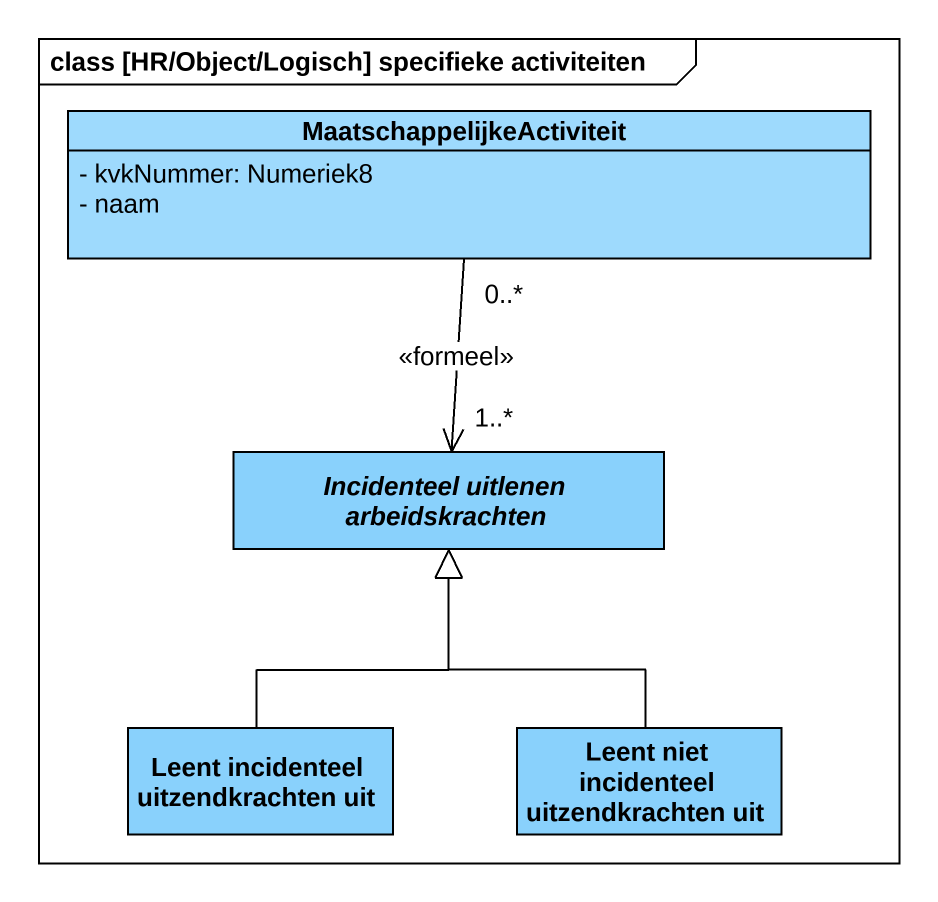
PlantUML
@startuml
mainframe class [HR/Object/Logisch] specifieke activiteiten
hide circle
hide empty members
skinparam classAttributeIconSize 0
class MaatschappelijkeActiviteit #9EDAFD {
  - kvkNummer: Numeriek8
  - naam
}
abstract class "Incidenteel uitlenen arbeidskrachten" as Incidenteel_uitlenen #89D1FC
class "Leent incidenteel uitzendkrachten uit" as Leent_incidenteel #89D1FC
class "Leent niet incidenteel uitzendkrachten uit" as Leent_niet_incidenteel #89D1FC
Incidenteel_uitlenen "1..*" <-up- "0..*" MaatschappelijkeActiviteit : <<formeel>>
Leent_incidenteel -up-|> Incidenteel_uitlenen
Leent_niet_incidenteel -up-|> Incidenteel_uitlenen
@enduml
